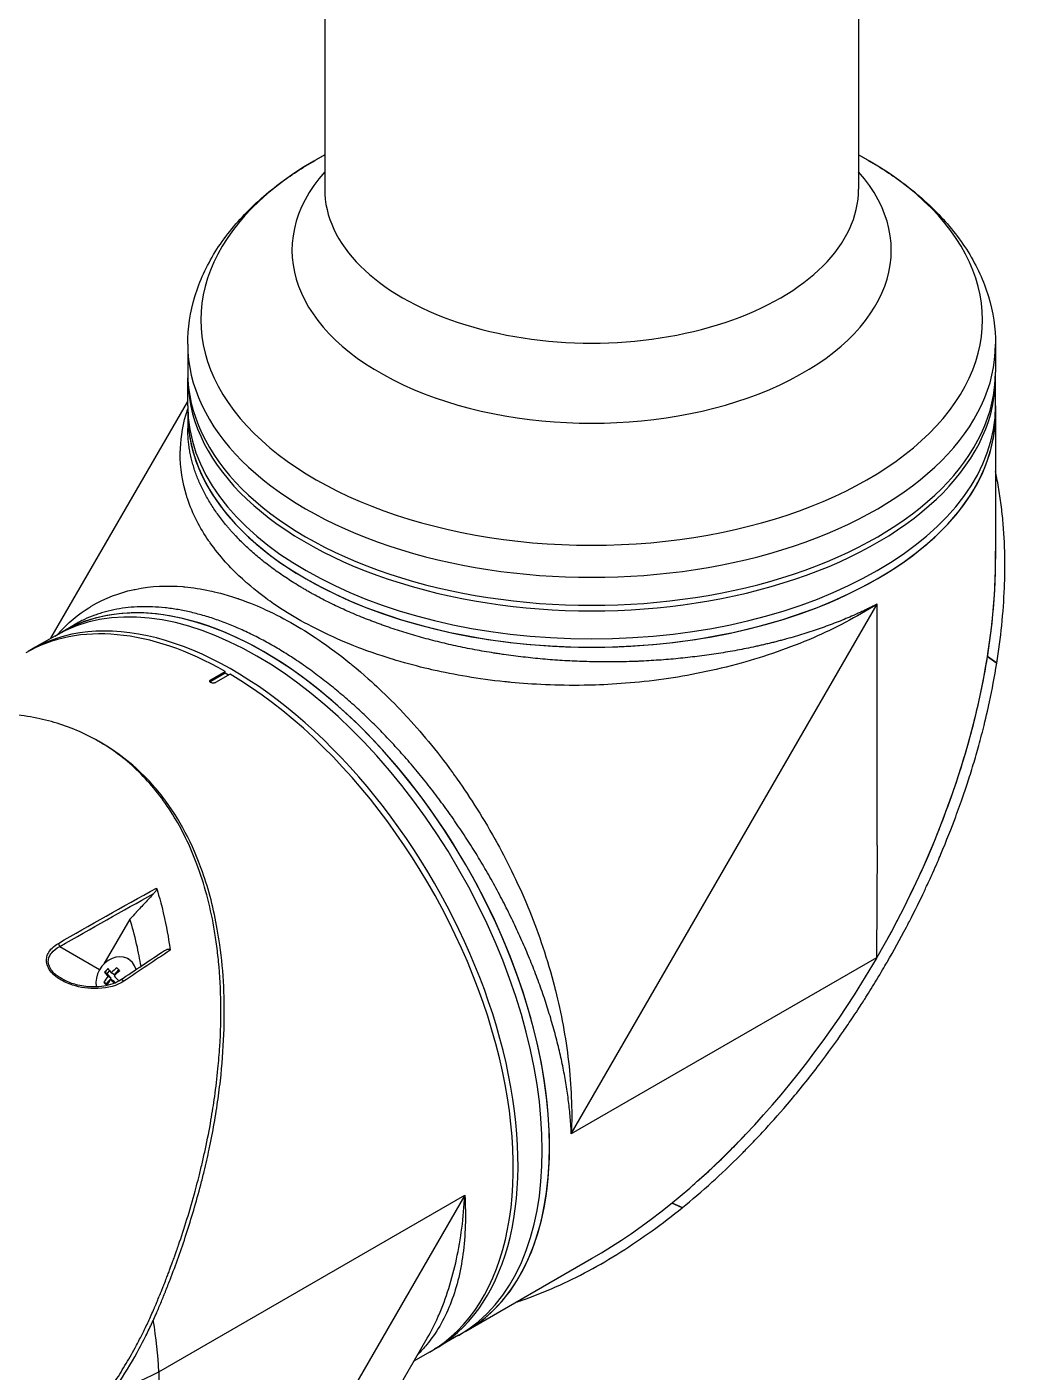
# Model space of a CAD drawing. Header units: millimetres. Extents: x 0 to 4378, y 0 to 2376.
# Drawn here: x 2626.3 to 2770.5, y 1484.4 to 1680.9 of the extents above; entities that cross this region are included whole.
import ezdxf

# ---------------------------------------------------------------- set-up
doc = ezdxf.new("R2010")
doc.units = ezdxf.units.MM
doc.header["$LTSCALE"] = 0.2
doc.layers.add('01_Object Line', color=4, linetype='Continuous')

# ---------------------------------------------------------------- blocks, each defined once
blk = doc.blocks.new('Blk$A32R2-0W24N')
for p, q in [((39, 810.22), (39, 623.23)), ((-39, 783.9), (-39, 623.23)), ((-59, 600.55), (-59, 596.46)), ((59, 600.55), (59, 596.46)), ((-59, 591.56), (-59, 595.65)), ((59, 591.56), (59, 595.65)), ((-78.98, 557.59), (-59, 592.19)), ((-59, 591.56), (-59, 590.34)), ((-59, 590.34), (-59, 588.21)), ((59, 591.56), (59, 590.34)), ((59, 590.34), (59, 569.13)), ((-2.97, 485.17), (41.72, 562.58)), ((41.72, 527.31), (41.72, 562.58)), ((-78.43, 557.91), (-77.37, 558.52)), ((-77.37, 558.52), (-75.53, 559.58)), ((-78.43, 557.91), (-81.97, 555.87)), ((-38.45, 558.08), (-38.45, 558.08)), ((-17.19, 555.93), (-17.19, 555.93)), ((57.83, 554.93), (57.83, 554.92)), ((57.83, 554.93), (59.19, 553.94)), ((59.18, 553.93), (57.83, 554.92)), ((-55.65, 551.51), (-53.53, 552.74)), ((-53.53, 552.49), (-55.65, 551.27)), ((-53.53, 552.49), (-53.53, 552.74)), ((-53.03, 552.21), (-53.53, 552.49)), ((59.18, 553.93), (59.19, 553.94)), ((-55.65, 551.51), (-55.65, 551.27)), ((-52.82, 552.33), (-54.94, 551.11)), ((-17.02, 551.78), (-17.02, 551.78)), ((-71.54, 542.24), (-72.04, 542.52)), ((-22.98, 541.44), (-22.98, 541.44)), ((41.72, 527.31), (41.6, 510.9)), ((-67.45, 516.55), (-71.24, 510)), ((-77.7, 512.53), (-71.87, 509.16)), ((-67.56, 510.65), (-67.7, 510.74)), ((41.6, 510.9), (-2.97, 485.17)), ((-70.9, 507.09), (-71.27, 507.31)), ((-70.78, 508.56), (-71.15, 508.77)), ((-70.9, 507.09), (-70.18, 507.89)), ((-70.78, 508.56), (-70.41, 508.97)), ((-70.18, 507.89), (-70.78, 508.56)), ((-70.18, 507.89), (-70.66, 508.17)), ((-69.77, 507.44), (-70.26, 507.72)), ((-69.69, 508.42), (-70.18, 508.7)), ((-69.6, 507.24), (-69.77, 507.44)), ((-69.69, 508.42), (-69.06, 509.11)), ((-70.8, 506.98), (-70.9, 507.09)), ((-63.22, 450.39), (-18.53, 476.19)), ((-18.53, 476.19), (-63.22, 398.79)), ((13.24, 474.37), (11.7, 475.04)), ((11.72, 475.06), (13.25, 474.38)), ((13.24, 474.37), (13.25, 474.38)), ((-18.37, 456.33), (0, 466.94)), ((-19.43, 455.72), (-18.37, 456.33)), ((-63.69, 455.62), (-63.69, 455.62)), ((-48.15, 413.51), (-24.01, 455.32)), ((-19.43, 455.72), (-22.97, 453.68)), ((-23.67, 453.27), (-25.96, 451.95)), ((-63.22, 450.39), (-63.22, 398.79))]:
    blk.add_line(p, q)
for centre, major_axis, ratio, start_param, end_param in [((0, 604.13), (-57.09, 0), 0.57735, 5.464399, 10.243564), ((0, 614.27), (-43.77, 0), 0.57735, 5.811978, 9.895986), ((0, 623.23), (-39, 0), 0.57735, 0, 3.141593), ((0, 600.55), (-59, 0), 0.57735, 0, 3.141593), ((0, 595.65), (59, 0), 0.57735, 3.129608, 6.29517), ((0, 596.46), (-59, 0), 0.57735, 0, 3.141593), ((0, 591.56), (59, 0), 0.57735, 3.141593, 6.283185), ((0, 591.56), (59, 0), 0.57735, 3.141593, 6.283185), ((0, 590.34), (-59, 0), 0.57735, 0, 3.141593), ((0, 590.34), (59, 0), 0.57735, 3.141593, 6.283185), ((0, 535.06), (-41.72, -72.26), 0.57735, 1.570796, 2.356194), ((-48.93, 506.81), (-29.5, 51.1), 0.57735, 3.141593, 6.283185), ((-48.93, 506.81), (-29.5, 51.1), 0.57735, 3.141593, 6.283185), ((-47.87, 507.42), (29.5, -51.1), 0.57735, 0, 3.141593), ((-47.87, 507.42), (-29.5, 51.1), 0.57735, 3.141593, 6.283185), ((-45.56, 566.52), (2.1, 0), 0.57735, 1.972028, 1.97218), ((-45.56, 566.52), (-2.1, 0), 0.57735, 2.574714, 2.574853), ((0, 583.56), (30.05, 52.05), 0.57735, 2.239653, 2.239654), ((-52.47, 504.77), (-29.5, 51.1), 0.57735, 3.129608, 6.29517), ((39.53, 560.48), (2.1, 0), 0.57735, 1.254797, 1.254954), ((-53.17, 504.36), (-29.5, 51.1), 0.57735, 5.506262, 6.283185), ((39.53, 560.48), (-2.1, 0), 0.57735, 0.29, 0.290926), ((-29.79, 554.86), (2.1, 0), 0.57735, 2.716979, 2.718141), ((-16.72, 556.51), (1.5, 0), 0.57735, 5.151807, 5.151896), ((-29.79, 554.86), (-2.1, 0), 0.57735, 2.561642, 2.561674), ((0, 585.85), (55, 0), 0.57735, 4.753872, 4.753895), ((-55.3, 551.07), (-0.5, 0), 0.57735, 5.497787, 5.84542), ((-53.17, 504.36), (29.5, -51.1), 0.57735, 0, 2.34772), ((0, 535.06), (-30.05, -52.05), 0.57735, 4.751551, 4.751552), ((-23.8, 543.66), (-1.05, 1.82), 0.57735, 0.982352, 0.982903), ((-23.8, 543.66), (-1.05, 1.82), 0.57735, 2.748048, 2.748866), ((-78.05, 512.73), (0.25, -0.433), 0.549074, 0.810262, 1.899061), ((-69.43, 507.75), (1.73, 2.98), 0.816496, 5.602635, 8.626605), ((-68.78, 507.8), (-3.18, -2.86), 0.558249, 4.806069, 4.97564), ((-67.73, 507.17), (-3.33, 3.03), 0.147283, 0.643385, 0.890531), ((-68.18, 507.13), (-3.35, -3.01), 0.558249, 4.563154, 4.810301), ((-67.01, 507.97), (-3.17, 2.88), 0.147283, 0.8863, 1.055871), ((0, 535.06), (41.72, 72.26), 0.57735, 3.926991, 4.709405), ((0, 535.06), (-41.9, -71.34), 0.582263, 1.57216, 1.575143), ((-0.12, 534.99), (29.11, -51.32), 0.582366, 0.786905, 0.789838), ((-0.12, 534.99), (29.11, -51.32), 0.582366, 0.786854, 0.786905), ((-68.18, 507.13), (-3.35, -3.01), 0.558249, 4.971408, 5.218555), ((-68.94, 505.85), (3.17, -2.88), 0.147283, 4.027892, 4.197464), ((-68.22, 506.64), (3.33, -3.03), 0.147283, 3.784977, 4.032124), ((-67.77, 506.68), (3.35, 3.01), 0.558249, 1.829816, 2.076962), ((-68.22, 506.64), (3.33, -3.03), 0.147283, 4.193232, 4.374842), ((-67.77, 506.68), (3.35, 3.01), 0.558249, 1.421561, 1.668708), ((-67.73, 507.17), (-3.33, 3.03), 0.147283, 1.051639, 1.298786), ((-67.17, 506.01), (3.18, 2.86), 0.558249, 1.664476, 1.665901), ((-68.55, 507.24), (-0.28, 0.415), 0.555611, 4.846848, 6.283182), ((-68.55, 507.24), (-0.28, 0.415), 0.555611, 6.283182, 6.283336), ((-69.43, 507.75), (-1.73, -2.98), 0.816496, 5.579462, 5.579477), ((-41.15, 511.3), (21.5, -37.24), 0.57735, 0.049277, 0.049282), ((-41.86, 510.89), (21.5, -37.24), 0.57735, 0.085083, 0.085088), ((-41.86, 510.89), (21.25, -36.81), 0.57735, 0.101591, 0.101592), ((-43.98, 509.67), (22.4, -38.8), 0.57735, 0.134651, 0.134671), ((-43.63, 509.87), (22.15, -38.36), 0.57735, 0.133963, 0.133979), ((-53.53, 504.16), (27.89, -48.31), 0.57735, 0.115156, 0.11516), ((-104.93, 474.48), (31.63, -49.85), 0.54732, 0.762451, 0.917155), ((-53.53, 504.16), (28.34, -49.09), 0.57735, 0.058731, 0.05877), ((-104.93, 474.48), (-58.98, 2.47), 0.54732, 2.227834, 2.379142)]:
    blk.add_ellipse(centre, major_axis=major_axis, ratio=ratio, start_param=start_param, end_param=end_param)
for points, knots in [([(-59, 600.55), (-59, 602.9), (-58.65, 605.25), (-57.28, 609.79), (-56.27, 611.97), (-53.7, 616.1), (-52.15, 618.05), (-48.58, 621.67), (-46.57, 623.36), (-42.69, 626.08), (-40.89, 627.18), (-39, 628.2)], [2.3561945, 2.3561945, 2.3561945, 2.3561945, 2.5283284, 2.5283284, 2.7004623, 2.7004623, 2.8725962, 2.8725962, 3.0447301, 3.0447301, 3.1762725, 3.1762725, 3.1762725, 3.1762725]), ([(39, 628.2), (40.89, 627.18), (42.69, 626.08), (46.57, 623.36), (48.58, 621.67), (52.15, 618.05), (53.7, 616.1), (56.27, 611.97), (57.28, 609.79), (58.65, 605.25), (59, 602.9), (59, 600.55)], [4.6777091, 4.6777091, 4.6777091, 4.6777091, 4.8092516, 4.8092516, 4.9813855, 4.9813855, 5.1535194, 5.1535194, 5.3256532, 5.3256532, 5.4977871, 5.4977871, 5.4977871, 5.4977871]), ([(41.72, 562.58), (38.7, 560.67), (35.55, 559.03), (32.39, 557.66), (28.84, 556.12), (25.29, 554.9), (21.86, 553.95), (17.89, 552.85), (14.08, 552.11), (10.56, 551.61), (6.65, 551.06), (3.09, 550.82), (-0.05, 550.73), (-0.4, 550.72), (-0.75, 550.72), (-1.09, 550.71), (-5.08, 550.65), (-8.65, 550.83), (-11.77, 551.13), (-12.08, 551.16), (-12.38, 551.19), (-12.68, 551.22), (-16.57, 551.63), (-20.07, 552.24), (-23.17, 552.94), (-23.38, 552.99), (-23.59, 553.04), (-23.79, 553.09), (-25.38, 553.46), (-26.96, 553.88), (-28.55, 554.35), (-29.57, 554.65), (-31.33, 555.19), (-33.7, 556.08), (-33.81, 556.12), (-33.91, 556.16), (-34.02, 556.2), (-36.01, 556.97), (-37.49, 557.63), (-38.52, 558.11), (-40.18, 558.89), (-41.65, 559.67), (-42.96, 560.43), (-44.27, 561.18), (-45.61, 562.03), (-46.96, 562.98), (-47.81, 563.59), (-48.96, 564.44), (-50.29, 565.6), (-50.35, 565.65), (-50.4, 565.7), (-50.46, 565.74), (-52.03, 567.13), (-52.96, 568.14), (-53.47, 568.71), (-54.31, 569.65), (-55.06, 570.59), (-55.73, 571.52), (-55.8, 571.63), (-55.88, 571.74), (-55.96, 571.86), (-57.2, 573.66), (-58.29, 575.71), (-59.04, 577.99), (-59.09, 578.14), (-59.14, 578.3), (-59.19, 578.46), (-59.75, 580.3), (-60.13, 582.4), (-60.09, 584.77), (-60.09, 584.97), (-60.08, 585.16), (-60.07, 585.36), (-60, 587.07), (-59.7, 589), (-59, 591.13)], [0, 0, 0, 0, 0.0513847, 0.0513847, 0.0513847, 0.1089687, 0.1089687, 0.1089687, 0.1757473, 0.1757473, 0.1757473, 0.25, 0.25, 0.25, 0.2549863, 0.2549863, 0.2549863, 0.3125, 0.3125, 0.3125, 0.3170092, 0.3170092, 0.3170092, 0.375, 0.375, 0.375, 0.3786541, 0.3786541, 0.3786541, 0.40625, 0.40625, 0.40625, 0.4375, 0.4375, 0.4375, 0.4390424, 0.4390424, 0.4390424, 0.46875, 0.46875, 0.46875, 0.5, 0.5, 0.5, 0.53125, 0.53125, 0.53125, 0.5612496, 0.5612496, 0.5612496, 0.5625, 0.5625, 0.5625, 0.59375, 0.59375, 0.59375, 0.621688, 0.621688, 0.621688, 0.625, 0.625, 0.625, 0.6835073, 0.6835073, 0.6835073, 0.6875, 0.6875, 0.6875, 0.7452724, 0.7452724, 0.7452724, 0.75, 0.75, 0.75, 0.8187282, 0.8187282, 0.8187282, 0.8187282]), ([(41.72, 562.58), (41.71, 562.57), (41.69, 562.56), (41.64, 562.54), (41.57, 562.5), (41.46, 562.44), (41.33, 562.38), (41.16, 562.29), (40.94, 562.18), (40.59, 562.01), (40.15, 561.79), (39.61, 561.54), (39.07, 561.29), (38.35, 560.96), (37.43, 560.56), (36.3, 560.1), (35.15, 559.65), (33.99, 559.22), (32.41, 558.67), (30.78, 558.15), (29.12, 557.66), (28.06, 557.37), (27.21, 557.15), (26.56, 556.98), (25.91, 556.82), (25.25, 556.67), (24.59, 556.51), (23.7, 556.32), (22.59, 556.08), (21.25, 555.82), (19.44, 555.5), (17.16, 555.14), (14.85, 554.85), (12.98, 554.65), (11.57, 554.51), (10.15, 554.4), (8.72, 554.31), (7.52, 554.24), (6.55, 554.2), (5.58, 554.17), (4.37, 554.14), (2.93, 554.12), (1.48, 554.12), (-0.44, 554.15), (-2.85, 554.23), (-5.24, 554.38), (-7.15, 554.54), (-8.58, 554.68), (-10.01, 554.83), (-11.44, 555.01), (-12.63, 555.17), (-13.58, 555.31), (-14.52, 555.46), (-15.69, 555.65), (-17.55, 555.99), (-19.84, 556.45), (-22.53, 557.08), (-25.17, 557.78), (-27.32, 558.42), (-29.01, 558.97), (-30.06, 559.33), (-30.89, 559.63), (-31.51, 559.86), (-32.12, 560.09), (-32.93, 560.4), (-33.94, 560.8), (-35.51, 561.47), (-37.04, 562.16), (-38.52, 562.88), (-39.61, 563.44), (-40.5, 563.92), (-41.2, 564.31), (-41.72, 564.61), (-42.23, 564.91), (-42.91, 565.31), (-43.73, 565.82), (-44.69, 566.45), (-45.93, 567.29), (-47.41, 568.38), (-48.79, 569.5), (-49.84, 570.42), (-50.6, 571.12), (-51.33, 571.84), (-51.91, 572.44), (-52.36, 572.92), (-52.69, 573.29), (-53.02, 573.66), (-53.44, 574.16), (-53.94, 574.79), (-54.52, 575.55), (-55.05, 576.31), (-55.73, 577.33), (-56.48, 578.62), (-57.12, 579.92), (-57.57, 580.97), (-57.87, 581.76), (-58.13, 582.56), (-58.36, 583.36), (-58.56, 584.17), (-58.72, 584.98), (-58.85, 585.79), (-58.96, 586.87), (-59, 587.67), (-59, 588.21), (-59, 588.21)], [-0.0000644, -0.0000644, -0.0000644, -0.0000644, -0.0000148, 0.0000348, 0.000134, 0.0003324, 0.0005308, 0.0007292, 0.001126, 0.0015228, 0.0023163, 0.0031099, 0.0039035, 0.0046971, 0.0062842, 0.0078714, 0.0094585, 0.0110457, 0.0126328, 0.0158071, 0.0173942, 0.0189814, 0.019775, 0.0205685, 0.0213621, 0.0221557, 0.0229493, 0.0237428, 0.02533, 0.0269171, 0.0285043, 0.0316786, 0.0348529, 0.03644, 0.0380272, 0.0396143, 0.0412015, 0.0427886, 0.0435822, 0.0443758, 0.0459629, 0.04755, 0.0491372, 0.0507243, 0.0538986, 0.0570729, 0.0586601, 0.0602472, 0.0618344, 0.0634215, 0.0650087, 0.0658022, 0.0665958, 0.068183, 0.0697701, 0.0729444, 0.0761187, 0.079293, 0.0824673, 0.0840544, 0.0856416, 0.0864352, 0.0872287, 0.0880223, 0.0888159, 0.090403, 0.0919902, 0.0951645, 0.0967516, 0.0983388, 0.0999259, 0.1007195, 0.1015131, 0.1023066, 0.1031002, 0.1046874, 0.1062745, 0.1078617, 0.111036, 0.1142102, 0.1157974, 0.1173845, 0.1189717, 0.1205588, 0.1213524, 0.122146, 0.1229396, 0.1237331, 0.1253203, 0.1269074, 0.1284946, 0.1300817, 0.133256, 0.1364303, 0.1380175, 0.1396046, 0.1411918, 0.1427789, 0.144366, 0.1459532, 0.1475403, 0.1491275, 0.1523018, 0.1523127, 0.1523127, 0.1523127, 0.1523127]), ([(59.19, 553.94), (59.77, 557.62), (60.16, 561.31), (60.3, 564.96), (60.34, 565.87), (60.36, 566.78), (60.37, 567.69), (60.37, 568.6), (60.36, 569.5), (60.34, 570.4), (60.32, 570.85), (60.31, 571.3), (60.29, 571.75), (60.26, 572.2), (60.24, 572.64), (60.21, 573.09), (60.18, 573.54), (60.15, 573.98), (60.11, 574.43), (60.07, 574.87), (60.02, 575.31), (59.98, 575.76), (59.88, 576.64), (59.77, 577.51), (59.64, 578.38), (59.52, 579.25), (59.37, 580.12), (59.2, 580.97), (59.14, 581.3), (59.07, 581.63), (59, 581.96)], [0, 0, 0, 0, 0.25, 0.25, 0.25, 0.3125, 0.3125, 0.3125, 0.375, 0.375, 0.375, 0.40625, 0.40625, 0.40625, 0.4375, 0.4375, 0.4375, 0.46875, 0.46875, 0.46875, 0.5, 0.5, 0.5, 0.5625, 0.5625, 0.5625, 0.625, 0.625, 0.625, 0.6490654, 0.6490654, 0.6490654, 0.6490654]), ([(57.83, 554.93), (58.42, 558.63), (58.81, 562.33), (58.95, 566), (58.98, 566.92), (59, 567.83), (59.01, 568.74), (59.01, 569.26), (59.01, 569.78), (59, 570.3)], [-1, -1, -1, -1, -0.75, -0.75, -0.75, -0.6875, -0.6875, -0.6875, -0.6518581, -0.6518581, -0.6518581, -0.6518581]), ([(-78.05, 558.13), (-76.5, 559.87), (-74.92, 561.11), (-73.44, 562.04), (-73.32, 562.11), (-73.21, 562.18), (-73.1, 562.25), (-71, 563.5), (-68.93, 564.24), (-67, 564.66), (-66.9, 564.69), (-66.8, 564.71), (-66.69, 564.73), (-64.3, 565.23), (-61.93, 565.3), (-59.7, 565.12), (-59.61, 565.11), (-59.53, 565.1), (-59.44, 565.09), (-58.26, 564.98), (-57.04, 564.8), (-55.76, 564.52), (-55.07, 564.37), (-53.74, 564.08), (-51.73, 563.4), (-51.68, 563.38), (-51.64, 563.37), (-51.59, 563.35), (-49.92, 562.77), (-48.59, 562.2), (-47.62, 561.75), (-46.14, 561.07), (-44.75, 560.34), (-43.45, 559.59), (-42.15, 558.84), (-40.76, 557.96), (-39.27, 556.93), (-38.31, 556.27), (-36.99, 555.31), (-35.31, 553.95), (-35.26, 553.91), (-35.2, 553.86), (-35.14, 553.81), (-33.14, 552.18), (-31.81, 550.93), (-31.1, 550.26), (-29.85, 549.08), (-28.65, 547.88), (-27.51, 546.66), (-27.41, 546.55), (-27.31, 546.45), (-27.22, 546.35), (-25.01, 543.97), (-22.68, 541.2), (-20.34, 537.97), (-20.22, 537.8), (-20.1, 537.64), (-19.98, 537.47), (-18.11, 534.86), (-16.1, 531.78), (-14.1, 528.18), (-13.98, 527.98), (-13.87, 527.77), (-13.76, 527.56), (-12.22, 524.76), (-10.59, 521.46), (-9.05, 517.64), (-7.72, 514.36), (-6.46, 510.69), (-5.43, 506.69), (-5.38, 506.5), (-5.33, 506.31), (-5.28, 506.11), (-4.45, 502.81), (-3.79, 499.32), (-3.38, 495.72), (-2.98, 492.27), (-2.82, 488.72), (-2.97, 485.17)], [0.1889078, 0.1889078, 0.1889078, 0.1889078, 0.25, 0.25, 0.25, 0.2532003, 0.2532003, 0.2532003, 0.3125, 0.3125, 0.3125, 0.315088, 0.315088, 0.315088, 0.375, 0.375, 0.375, 0.3771886, 0.3771886, 0.3771886, 0.40625, 0.40625, 0.40625, 0.4375, 0.4375, 0.4375, 0.4383069, 0.4383069, 0.4383069, 0.46875, 0.46875, 0.46875, 0.5, 0.5, 0.5, 0.53125, 0.53125, 0.53125, 0.5614637, 0.5614637, 0.5614637, 0.5625, 0.5625, 0.5625, 0.59375, 0.59375, 0.59375, 0.6225557, 0.6225557, 0.6225557, 0.625, 0.625, 0.625, 0.6844623, 0.6844623, 0.6844623, 0.6875, 0.6875, 0.6875, 0.7466289, 0.7466289, 0.7466289, 0.75, 0.75, 0.75, 0.8157706, 0.8157706, 0.8157706, 0.8722986, 0.8722986, 0.8722986, 0.875, 0.875, 0.875, 0.9388377, 0.9388377, 0.9388377, 1, 1, 1, 1]), ([(-2.97, 485.17), (-2.97, 485.27), (-2.98, 485.37), (-2.98, 485.47), (-2.99, 485.56), (-2.99, 485.66), (-3, 485.76), (-3.01, 485.95), (-3.02, 486.15), (-3.03, 486.34), (-3.06, 486.73), (-3.09, 487.13), (-3.12, 487.52), (-3.15, 487.91), (-3.19, 488.31), (-3.23, 488.71), (-3.28, 489.1), (-3.32, 489.5), (-3.37, 489.9), (-3.47, 490.7), (-3.59, 491.51), (-3.72, 492.32), (-3.86, 493.14), (-4, 493.96), (-4.17, 494.78), (-4.33, 495.61), (-4.51, 496.44), (-4.71, 497.28), (-4.91, 498.12), (-5.12, 498.97), (-5.35, 499.82), (-5.46, 500.24), (-5.58, 500.67), (-5.7, 501.1), (-5.83, 501.53), (-5.95, 501.96), (-6.08, 502.39), (-6.35, 503.26), (-6.62, 504.12), (-6.91, 504.98), (-7.2, 505.85), (-7.51, 506.71), (-7.82, 507.57), (-8.14, 508.43), (-8.47, 509.3), (-8.82, 510.16), (-9.17, 511.02), (-9.53, 511.88), (-9.9, 512.74), (-10.27, 513.6), (-10.66, 514.46), (-11.06, 515.31), (-11.46, 516.17), (-11.88, 517.03), (-12.31, 517.89), (-12.52, 518.32), (-12.74, 518.75), (-12.96, 519.17), (-13.19, 519.6), (-13.41, 520.03), (-13.64, 520.46), (-14.1, 521.31), (-14.56, 522.16), (-15.04, 523), (-15.52, 523.83), (-16.01, 524.66), (-16.51, 525.49), (-17.01, 526.31), (-17.52, 527.13), (-18.04, 527.93), (-18.56, 528.74), (-19.09, 529.54), (-19.63, 530.33), (-20.17, 531.12), (-20.72, 531.91), (-21.28, 532.69), (-21.84, 533.46), (-22.41, 534.23), (-22.99, 534.99), (-23.29, 535.37), (-23.58, 535.75), (-23.88, 536.13), (-24.17, 536.51), (-24.47, 536.88), (-24.77, 537.25), (-25.37, 538), (-25.98, 538.72), (-26.59, 539.44), (-27.21, 540.15), (-27.83, 540.85), (-28.45, 541.53), (-29.07, 542.22), (-29.7, 542.89), (-30.34, 543.55), (-30.97, 544.21), (-31.62, 544.85), (-32.26, 545.48), (-32.91, 546.11), (-33.56, 546.73), (-34.22, 547.33), (-34.88, 547.94), (-35.54, 548.52), (-36.22, 549.1), (-36.89, 549.67), (-37.56, 550.23), (-38.24, 550.78), (-38.92, 551.32), (-39.6, 551.84), (-40.28, 552.35), (-40.96, 552.86), (-41.64, 553.34), (-42.33, 553.82), (-43.01, 554.29), (-43.7, 554.74), (-44.38, 555.17), (-44.73, 555.39), (-45.07, 555.6), (-45.41, 555.81), (-45.76, 556.02), (-46.1, 556.22), (-46.45, 556.42), (-46.79, 556.62), (-47.13, 556.81), (-47.48, 557), (-47.82, 557.19), (-48.16, 557.37), (-48.5, 557.55), (-49.19, 557.91), (-49.86, 558.24), (-50.54, 558.56), (-51.21, 558.87), (-51.89, 559.17), (-52.56, 559.44), (-53.23, 559.72), (-53.89, 559.97), (-54.55, 560.21), (-55.22, 560.44), (-55.87, 560.65), (-56.53, 560.85), (-57.19, 561.04), (-57.84, 561.21), (-58.49, 561.37), (-58.81, 561.44), (-59.13, 561.51), (-59.46, 561.58), (-59.78, 561.65), (-60.1, 561.71), (-60.42, 561.76), (-61.06, 561.87), (-61.7, 561.96), (-62.32, 562.03), (-62.94, 562.1), (-63.56, 562.14), (-64.16, 562.17), (-64.77, 562.19), (-65.36, 562.2), (-65.95, 562.18), (-66.54, 562.16), (-67.12, 562.12), (-67.69, 562.06), (-68.26, 562), (-68.82, 561.92), (-69.38, 561.82), (-69.93, 561.72), (-70.48, 561.59), (-71.01, 561.45), (-71.28, 561.38), (-71.55, 561.3), (-71.81, 561.22), (-72.07, 561.13), (-72.33, 561.04), (-72.59, 560.95), (-73.11, 560.76), (-73.61, 560.55), (-74.1, 560.33), (-74.59, 560.1), (-75.06, 559.85), (-75.53, 559.58), (-75.53, 559.58), (-75.53, 559.58), (-75.53, 559.58)], [-0.0000637, -0.0000637, -0.0000637, -0.0000637, 0.0002965, 0.0002965, 0.0002965, 0.0006567, 0.0006567, 0.0006567, 0.0013771, 0.0013771, 0.0013771, 0.0028179, 0.0028179, 0.0028179, 0.0042587, 0.0042587, 0.0042587, 0.0056995, 0.0056995, 0.0056995, 0.0085812, 0.0085812, 0.0085812, 0.0114628, 0.0114628, 0.0114628, 0.0143444, 0.0143444, 0.0143444, 0.017226, 0.017226, 0.017226, 0.0186668, 0.0186668, 0.0186668, 0.0201076, 0.0201076, 0.0201076, 0.0229892, 0.0229892, 0.0229892, 0.0258708, 0.0258708, 0.0258708, 0.0287525, 0.0287525, 0.0287525, 0.0316341, 0.0316341, 0.0316341, 0.0345157, 0.0345157, 0.0345157, 0.0373973, 0.0373973, 0.0373973, 0.0388381, 0.0388381, 0.0388381, 0.0402789, 0.0402789, 0.0402789, 0.0431605, 0.0431605, 0.0431605, 0.0460421, 0.0460421, 0.0460421, 0.0489257, 0.0489257, 0.0489257, 0.0518054, 0.0518054, 0.0518054, 0.054687, 0.054687, 0.054687, 0.0575686, 0.0575686, 0.0575686, 0.0590094, 0.0590094, 0.0590094, 0.0604502, 0.0604502, 0.0604502, 0.0633318, 0.0633318, 0.0633318, 0.0662134, 0.0662134, 0.0662134, 0.0690951, 0.0690951, 0.0690951, 0.0719767, 0.0719767, 0.0719767, 0.0748582, 0.0748582, 0.0748582, 0.0777399, 0.0777399, 0.0777399, 0.0806215, 0.0806215, 0.0806215, 0.0835031, 0.0835031, 0.0835031, 0.0863847, 0.0863847, 0.0863847, 0.0892664, 0.0892664, 0.0892664, 0.0907048, 0.0907048, 0.0907048, 0.092148, 0.092148, 0.092148, 0.0935873, 0.0935873, 0.0935873, 0.0950296, 0.0950296, 0.0950296, 0.0979112, 0.0979112, 0.0979112, 0.1007928, 0.1007928, 0.1007928, 0.1036744, 0.1036744, 0.1036744, 0.106556, 0.106556, 0.106556, 0.1094377, 0.1094377, 0.1094377, 0.1108785, 0.1108785, 0.1108785, 0.1123193, 0.1123193, 0.1123193, 0.1152009, 0.1152009, 0.1152009, 0.1180825, 0.1180825, 0.1180825, 0.1209641, 0.1209641, 0.1209641, 0.1238457, 0.1238457, 0.1238457, 0.1267273, 0.1267273, 0.1267273, 0.129609, 0.129609, 0.129609, 0.1310498, 0.1310498, 0.1310498, 0.1324906, 0.1324906, 0.1324906, 0.1353722, 0.1353722, 0.1353722, 0.1382538, 0.1382538, 0.1382538, 0.1382579, 0.1382579, 0.1382579, 0.1382579]), ([(43.08, 513.39), (43.59, 514.31), (44.09, 515.24), (44.58, 516.18), (45.5, 517.93), (46.38, 519.7), (47.23, 521.49), (48.91, 525.06), (50.45, 528.7), (51.81, 532.39), (53.18, 536.08), (54.38, 539.81), (55.4, 543.57), (55.9, 545.45), (56.36, 547.34), (56.77, 549.23), (57.17, 551.12), (57.53, 553.02), (57.83, 554.92)], [-0.4708044, -0.4708044, -0.4708044, -0.4708044, -0.4375, -0.4375, -0.4375, -0.375, -0.375, -0.375, -0.25, -0.25, -0.25, -0.125, -0.125, -0.125, -0.0625, -0.0625, -0.0625, 0, 0, 0, 0]), ([(13.25, 474.38), (14.62, 475.5), (16.09, 476.75), (17.62, 478.13), (18.86, 479.25), (20.26, 480.58), (21.82, 482.13), (22, 482.32), (22.4, 482.72), (23, 483.34), (23.25, 483.59), (23.54, 483.89), (23.85, 484.22), (24.68, 485.09), (25.34, 485.81), (25.84, 486.36), (26.87, 487.5), (28.17, 488.96), (29.68, 490.79), (30.41, 491.67), (31.13, 492.56), (31.82, 493.45), (32.34, 494.1), (32.84, 494.75), (33.33, 495.4), (34.52, 496.97), (35.67, 498.56), (36.79, 500.18), (37.2, 500.77), (37.67, 501.46), (38.22, 502.28), (38.86, 503.24), (39.33, 503.97), (39.65, 504.46), (39.84, 504.77), (39.98, 504.99), (40.06, 505.11), (40.58, 505.94), (41.1, 506.78), (41.61, 507.62), (42.3, 508.76), (42.79, 509.61), (43.12, 510.17), (43.13, 510.2), (43.15, 510.22), (43.16, 510.25), (44.13, 511.93), (45.06, 513.62), (45.97, 515.35), (46.12, 515.63), (46.27, 515.92), (46.41, 516.19), (47.25, 517.82), (47.98, 519.31), (48.61, 520.64), (48.77, 520.99), (49.05, 521.59), (49.44, 522.44), (49.56, 522.71), (49.7, 523), (49.84, 523.32), (50.34, 524.44), (50.73, 525.35), (51.01, 526.02), (51.86, 528.03), (52.57, 529.85), (53.18, 531.49), (53.55, 532.48), (53.93, 533.55), (54.33, 534.69), (54.58, 535.44), (54.84, 536.22), (55.1, 537.03), (55.4, 537.96), (55.69, 538.89), (55.96, 539.82), (56.24, 540.76), (56.5, 541.69), (56.75, 542.63), (56.9, 543.2), (57.05, 543.74), (57.18, 544.26), (57.57, 545.79), (57.87, 547.13), (58.12, 548.27), (58.5, 550.07), (58.86, 551.95), (59.18, 553.93)], [-1, -1, -1, -1, -0.9375, -0.9375, -0.9375, -0.875, -0.875, -0.875, -0.8528979, -0.8528979, -0.8528979, -0.84375, -0.84375, -0.84375, -0.8125, -0.8125, -0.8125, -0.75, -0.75, -0.75, -0.7138981, -0.7138981, -0.7138981, -0.6875, -0.6875, -0.6875, -0.625, -0.625, -0.625, -0.5982143, -0.5982143, -0.5982143, -0.5763525, -0.5763525, -0.5763525, -0.5625, -0.5625, -0.5625, -0.53125, -0.53125, -0.53125, -0.5, -0.5, -0.5, -0.4990096, -0.4990096, -0.4990096, -0.4375, -0.4375, -0.4375, -0.4283694, -0.4283694, -0.4283694, -0.375, -0.375, -0.375, -0.3512462, -0.3512462, -0.3512462, -0.34375, -0.34375, -0.34375, -0.3125, -0.3125, -0.3125, -0.25, -0.25, -0.25, -0.2121786, -0.2121786, -0.2121786, -0.1875, -0.1875, -0.1875, -0.15625, -0.15625, -0.15625, -0.125, -0.125, -0.125, -0.1091039, -0.1091039, -0.1091039, -0.0625, -0.0625, -0.0625, 0, 0, 0, 0]), ([(-54.94, 551.11), (-54.98, 551.08), (-55.03, 551.06), (-55.08, 551.05), (-55.13, 551.04), (-55.18, 551.03), (-55.24, 551.02), (-55.3, 551.02), (-55.35, 551.02), (-55.41, 551.03), (-55.46, 551.04), (-55.52, 551.05), (-55.56, 551.07), (-55.59, 551.08), (-55.62, 551.09), (-55.65, 551.11), (-55.69, 551.13), (-55.72, 551.16), (-55.75, 551.19), (-55.77, 551.21), (-55.79, 551.25), (-55.79, 551.28), (-55.8, 551.31), (-55.8, 551.34), (-55.78, 551.37), (-55.77, 551.41), (-55.75, 551.44), (-55.72, 551.46), (-55.7, 551.48), (-55.68, 551.5), (-55.65, 551.51)], [0, 0, 0, 0, 0.107468, 0.107468, 0.107468, 0.214935, 0.214935, 0.214935, 0.322405, 0.322405, 0.322405, 0.429877, 0.429877, 0.429877, 0.5, 0.5, 0.5, 0.607468, 0.607468, 0.607468, 0.714935, 0.714935, 0.714935, 0.822405, 0.822405, 0.822405, 0.929877, 0.929877, 0.929877, 1, 1, 1, 1]), ([(-101.43, 417.44), (-101.41, 417.46), (-101.21, 417.58), (-101.11, 417.65), (-101.03, 417.7), (-100.79, 417.85), (-100.63, 417.96), (-100.16, 418.27), (-99.84, 418.48), (-98.89, 419.12), (-98.27, 419.55), (-96.4, 420.88), (-95.17, 421.8), (-93.67, 422.98), (-93.37, 423.21), (-92.69, 423.75), (-92.31, 424.07), (-91.24, 424.95), (-90.54, 425.54), (-89.71, 426.27), (-89.57, 426.39), (-89.31, 426.62), (-89.19, 426.72), (-87.76, 427.99), (-86.48, 429.19), (-84.51, 431.12), (-83.8, 431.83), (-82.29, 433.37), (-81.5, 434.21), (-78.63, 437.32), (-76.62, 439.67), (-74.04, 442.89), (-73.41, 443.7), (-72.7, 444.64), (-72.6, 444.76), (-72.44, 444.97), (-72.37, 445.07), (-72.22, 445.26), (-72.15, 445.36), (-71.98, 445.6), (-71.88, 445.72), (-71.71, 445.95), (-71.64, 446.05), (-71.47, 446.29), (-71.37, 446.43), (-71.18, 446.69), (-71.1, 446.81), (-70.58, 447.54), (-70.15, 448.17), (-69.2, 449.62), (-68.68, 450.45), (-67.67, 452.14), (-67.17, 453), (-66.4, 454.43), (-66.1, 455), (-65.75, 455.69), (-65.68, 455.82), (-65.5, 456.19), (-65.38, 456.43), (-64.98, 457.24), (-64.71, 457.83), (-64.3, 458.74), (-64.16, 459.06), (-63.97, 459.49), (-63.92, 459.6), (-63.85, 459.77), (-63.82, 459.83), (-63.74, 460.02), (-63.69, 460.15), (-63.55, 460.48), (-63.46, 460.68), (-63.28, 461.14), (-63.18, 461.38), (-62.98, 461.86), (-62.88, 462.1), (-62.75, 462.42), (-62.72, 462.49), (-62.61, 462.77), (-62.53, 462.98), (-62.33, 463.49), (-62.21, 463.79), (-62.01, 464.3), (-61.93, 464.52), (-61.76, 464.96), (-61.68, 465.18), (-61.47, 465.75), (-61.34, 466.1), (-61.12, 466.7), (-61.03, 466.95), (-60.87, 467.4), (-60.8, 467.59), (-60.7, 467.87), (-60.67, 467.97), (-60.54, 468.35), (-60.44, 468.62), (-59.92, 470.15), (-59.51, 471.41), (-58.7, 474.03), (-58.3, 475.4), (-57.78, 477.31), (-57.64, 477.85), (-57.43, 478.65), (-57.37, 478.91), (-57.15, 479.79), (-57, 480.41), (-56.71, 481.67), (-56.56, 482.31), (-56.12, 484.35), (-55.85, 485.76), (-55.41, 488.31), (-55.23, 489.47), (-54.88, 491.97), (-54.72, 493.32), (-54.48, 495.76), (-54.39, 496.85), (-54.06, 502.12), (-54.1, 506.27), (-54.58, 511.17), (-54.68, 512.04), (-54.91, 513.73), (-55.04, 514.56), (-55.75, 518.57), (-56.57, 521.66), (-58.16, 525.9), (-58.7, 527.17), (-59.89, 529.6), (-60.53, 530.75), (-62.56, 534.01), (-64.09, 535.97), (-66.68, 538.58), (-67.57, 539.38), (-70.33, 541.57), (-72.31, 542.79), (-76.54, 544.73), (-78.75, 545.44), (-81.66, 546.03), (-82.27, 546.14), (-83.51, 546.32), (-84.14, 546.39), (-85.42, 546.5), (-86.07, 546.54), (-88.07, 546.61), (-89.43, 546.58), (-91.95, 546.39), (-93.11, 546.26), (-95.28, 545.92), (-96.3, 545.73), (-99.09, 545.1), (-100.87, 544.6), (-103.95, 543.56), (-105.26, 543.07), (-107.55, 542.12), (-108.52, 541.69), (-110.22, 540.89), (-110.94, 540.53), (-111.93, 540.02), (-112.2, 539.88), (-112.7, 539.61), (-112.94, 539.49), (-113.58, 539.14), (-113.99, 538.91), (-115.01, 538.33), (-115.62, 537.98), (-116.52, 537.43), (-116.83, 537.25), (-117.28, 536.97), (-117.43, 536.87), (-117.62, 536.75), (-117.7, 536.7), (-117.78, 536.65)], [-6.229962, -6.229962, -6.229962, -6.229962, -6.227864, -6.227864, -6.219552, -6.219552, -6.202929, -6.202929, -6.16968, -6.16968, -6.103208, -6.103208, -5.970065, -5.970065, -5.937453, -5.937453, -5.895346, -5.895346, -5.816119, -5.816119, -5.800362, -5.800362, -5.786281, -5.786281, -5.635887, -5.635887, -5.550128, -5.550128, -5.451964, -5.451964, -5.19041, -5.19041, -5.103809, -5.103809, -5.091041, -5.091041, -5.081268, -5.081268, -5.070806, -5.070806, -5.057101, -5.057101, -5.047416, -5.047416, -5.032993, -5.032993, -5.021064, -5.021064, -4.959513, -4.959513, -4.879662, -4.879662, -4.798866, -4.798866, -4.746913, -4.746913, -4.735039, -4.735039, -4.713278, -4.713278, -4.660559, -4.660559, -4.631405, -4.631405, -4.620962, -4.620962, -4.61581, -4.61581, -4.603824, -4.603824, -4.585775, -4.585775, -4.565126, -4.565126, -4.545061, -4.545061, -4.538129, -4.538129, -4.518662, -4.518662, -4.489931, -4.489931, -4.468034, -4.468034, -4.446173, -4.446173, -4.412022, -4.412022, -4.38742, -4.38742, -4.368644, -4.368644, -4.359076, -4.359076, -4.331844, -4.331844, -4.208918, -4.208918, -4.076245, -4.076245, -4.023995, -4.023995, -3.998904, -3.998904, -3.939656, -3.939656, -3.878964, -3.878964, -3.746371, -3.746371, -3.637173, -3.637173, -3.509455, -3.509455, -3.406658, -3.406658, -3.009825, -3.009825, -2.924337, -2.924337, -2.84138, -2.84138, -2.519502, -2.519502, -2.374871, -2.374871, -2.235834, -2.235834, -1.965462, -1.965462, -1.83333, -1.83333, -1.574796, -1.574796, -1.31765, -1.31765, -1.250405, -1.250405, -1.181884, -1.181884, -1.111813, -1.111813, -0.967968, -0.967968, -0.846322, -0.846322, -0.739809, -0.739809, -0.553416, -0.553416, -0.413606, -0.413606, -0.308754, -0.308754, -0.230175, -0.230175, -0.200698, -0.200698, -0.174921, -0.174921, -0.129811, -0.129811, -0.061984, -0.061984, -0.028133, -0.028133, -0.011208, -0.011208, -0.006486, -0.006486, -0.006486, -0.006486]), ([(-100.93, 417.16), (-100.88, 417.19), (-100.48, 417.44), (-99.59, 418.02), (-99.26, 418.25), (-98.26, 418.92), (-97.6, 419.38), (-95.63, 420.78), (-94.33, 421.76), (-92.7, 423.05), (-92.35, 423.34), (-91.57, 423.97), (-91.16, 424.31), (-89.66, 425.57), (-88.59, 426.51), (-86.94, 428.02), (-86.34, 428.58), (-84.17, 430.64), (-82.62, 432.2), (-78.17, 436.93), (-72.88, 442.99), (-68.27, 449.97), (-67.31, 451.57), (-65.96, 454.01), (-65.54, 454.83), (-64.96, 455.98), (-64.8, 456.3), (-64.33, 457.28), (-64.03, 457.92), (-63.65, 458.78), (-63.56, 458.98), (-63.41, 459.33), (-63.35, 459.47), (-63.23, 459.75), (-63.18, 459.89), (-63.06, 460.16), (-63, 460.3), (-62.72, 460.99), (-62.49, 461.53), (-62.04, 462.67), (-61.81, 463.26), (-61.15, 464.95), (-60.75, 466.05), (-59.96, 468.26), (-59.58, 469.37), (-58.84, 471.65), (-58.48, 472.82), (-57.77, 475.23), (-57.43, 476.46), (-56.93, 478.36), (-56.77, 479.01), (-56.34, 480.76), (-56.1, 481.85), (-55.6, 484.18), (-55.36, 485.42), (-54.93, 487.87), (-54.74, 489.08), (-54.41, 491.46), (-54.26, 492.63), (-53.91, 496.04), (-53.76, 498.29), (-53.57, 504.67), (-53.76, 508.79), (-54.42, 513.54), (-54.55, 514.31), (-55.19, 517.97), (-55.91, 520.77), (-58.27, 527.47), (-60.19, 531.17), (-63.28, 535.18), (-63.93, 535.95), (-65.63, 537.79), (-66.72, 538.8), (-69.04, 540.66), (-70.26, 541.5), (-71.54, 542.24)], [0.000001, 0.000001, 0.000001, 0.000001, 0.0174896, 0.0174896, 0.0280641, 0.0280641, 0.0492044, 0.0492044, 0.0915833, 0.0915833, 0.103829, 0.103829, 0.1177045, 0.1177045, 0.1548929, 0.1548929, 0.1762617, 0.1762617, 0.2332292, 0.2332292, 0.3447473, 0.3447473, 0.3768428, 0.3768428, 0.3928613, 0.3928613, 0.3992061, 0.3992061, 0.4115742, 0.4115742, 0.4153435, 0.4153435, 0.4181398, 0.4181398, 0.4207138, 0.4207138, 0.4231441, 0.4231441, 0.4328041, 0.4328041, 0.443145, 0.443145, 0.4624048, 0.4624048, 0.4815797, 0.4815797, 0.5018181, 0.5018181, 0.5229618, 0.5229618, 0.5340035, 0.5340035, 0.5527188, 0.5527188, 0.5738832, 0.5738832, 0.5945831, 0.5945831, 0.6145009, 0.6145009, 0.6528362, 0.6528362, 0.7241388, 0.7241388, 0.7381113, 0.7381113, 0.7906485, 0.7906485, 0.8696683, 0.8696683, 0.8893857, 0.8893857, 0.91901, 0.91901, 0.9486615, 0.9486615, 0.9486615, 0.9486615]), ([(-63.57, 521.07), (-63.56, 521.04), (-63.56, 521.01), (-63.56, 520.95), (-63.56, 520.92), (-63.59, 520.81), (-63.63, 520.73), (-63.75, 520.52), (-63.85, 520.39), (-63.97, 520.26)], [0.00000001, 0.00000001, 0.00000001, 0.00000001, 0.00934531, 0.00934531, 0.02070119, 0.02070119, 0.04610095, 0.04610095, 0.07967024, 0.07967024, 0.07967024, 0.07967024]), ([(-63.57, 521.07), (-63.4, 520.55), (-62.89, 518.94), (-61.99, 514.81), (-61.72, 513.18), (-61.57, 511.98)], [0.000001, 0.000001, 0.000001, 0.000001, 0.1867187, 0.1867187, 0.3309926, 0.3309926, 0.3309926, 0.3309926]), ([(-63.97, 520.26), (-64.4, 519.81), (-64.82, 519.36), (-65.67, 518.45), (-66.1, 517.99), (-66.53, 517.54), (-66.53, 517.54), (-66.53, 517.53), (-66.54, 517.53), (-66.84, 517.2), (-67.15, 516.88), (-67.45, 516.55)], [-0.3898017, -0.3898017, -0.3898017, -0.3898017, -0.1949013, -0.1949013, 0, 0, 0, 0.0018086, 0.0018086, 0.0018086, 0.14148, 0.14148, 0.14148, 0.14148]), ([(-65.83, 509.67), (-65.99, 510.61), (-66.19, 511.68), (-66.78, 514.25), (-67.07, 515.34), (-67.45, 516.55)], [-1.1363137, -1.1363137, -1.1363137, -1.1363137, -0.7048537, -0.7048537, -0.2097711, -0.2097711, -0.2097711, -0.2097711]), ([(-68.36, 507.45), (-69.34, 506.79), (-70.59, 506.45), (-72.14, 506.4), (-73.44, 506.35), (-74.67, 506.53), (-75.85, 506.91), (-75.91, 506.93), (-75.98, 506.96), (-76.05, 506.98), (-76.76, 507.23), (-77.37, 507.53), (-77.9, 507.88), (-78.06, 507.99), (-78.21, 508.1), (-78.34, 508.2), (-78.48, 508.32), (-78.61, 508.43), (-78.73, 508.55), (-78.98, 508.8), (-79.19, 509.09), (-79.36, 509.42), (-79.5, 509.7), (-79.6, 509.99), (-79.63, 510.28), (-79.63, 510.34), (-79.64, 510.4), (-79.64, 510.45), (-79.65, 510.6), (-79.63, 510.74), (-79.61, 510.88), (-79.59, 510.98), (-79.56, 511.09), (-79.53, 511.2), (-79.49, 511.31), (-79.45, 511.41), (-79.4, 511.5), (-79.11, 512.09), (-78.61, 512.59), (-77.9, 513)], [0, 0, 0, 0, 0.25, 0.25, 0.25, 0.4865055, 0.4865055, 0.4865055, 0.5, 0.5, 0.5, 0.625, 0.625, 0.625, 0.65625, 0.65625, 0.65625, 0.6875, 0.6875, 0.6875, 0.75, 0.75, 0.75, 0.8021419, 0.8021419, 0.8021419, 0.8125, 0.8125, 0.8125, 0.8375, 0.8375, 0.8375, 0.85625, 0.85625, 0.85625, 0.875, 0.875, 0.875, 0.9999999, 0.9999999, 0.9999999, 0.9999999]), ([(-77.6, 507.96), (-77.71, 508.02), (-77.82, 508.09), (-77.92, 508.16), (-78.02, 508.22), (-78.12, 508.29), (-78.22, 508.37), (-78.36, 508.47), (-78.52, 508.61), (-78.75, 508.88), (-78.76, 508.9), (-78.77, 508.91), (-78.78, 508.93), (-78.85, 509), (-78.9, 509.07), (-78.94, 509.13), (-78.98, 509.19), (-79.02, 509.24), (-79.05, 509.3), (-79.14, 509.45), (-79.21, 509.6), (-79.26, 509.75), (-79.32, 509.92), (-79.35, 510.09), (-79.37, 510.25), (-79.37, 510.28), (-79.37, 510.31), (-79.37, 510.35), (-79.37, 510.58), (-79.32, 510.81), (-79.23, 511.03), (-79.15, 511.24), (-79.03, 511.44), (-78.87, 511.63), (-78.61, 511.95), (-78.22, 512.26), (-77.7, 512.53)], [-0.9529877, -0.9529877, -0.9529877, -0.9529877, -0.9022408, -0.9022408, -0.9022408, -0.8514938, -0.8514938, -0.8514938, -0.75, -0.75, -0.75, -0.7421865, -0.7421865, -0.7421865, -0.705, -0.705, -0.705, -0.675, -0.675, -0.675, -0.6, -0.6, -0.6, -0.5168612, -0.5168612, -0.5168612, -0.5, -0.5, -0.5, -0.375, -0.375, -0.375, -0.25, -0.25, -0.25, -0.0000001, -0.0000001, -0.0000001, -0.0000001]), ([(-62.42, 511.93), (-62.4, 511.94), (-62.38, 511.95), (-62.22, 512.04), (-62.1, 512.1), (-61.91, 512.16), (-61.85, 512.17), (-61.75, 512.16), (-61.72, 512.16), (-61.66, 512.13), (-61.64, 512.12), (-61.6, 512.08), (-61.59, 512.06), (-61.58, 512.02), (-61.57, 512), (-61.57, 511.98)], [0.0882213, 0.0882213, 0.0882213, 0.0882213, 0.095972, 0.095972, 0.1472556, 0.1472556, 0.1799, 0.1799, 0.201094, 0.201094, 0.2173693, 0.2173693, 0.2315622, 0.2315622, 0.2460854, 0.2460854, 0.2460854, 0.2460854]), ([(-76.88, 507.55), (-76.29, 507.28), (-75.68, 507.09), (-74.29, 506.76), (-73.5, 506.68), (-71.73, 506.68), (-70.75, 506.81), (-69.51, 507.27), (-69.15, 507.44), (-68.83, 507.66)], [0, 0, 0, 0, 0.19496, 0.19496, 0.4492255, 0.4492255, 0.7793644, 0.7793644, 0.9241769, 0.9241769, 0.9241769, 0.9241769]), ([(14.72, 477.59), (16.64, 479.27), (18.51, 481.02), (20.32, 482.83), (21.05, 483.56), (21.77, 484.31), (22.48, 485.06)], [-0.9573734, -0.9573734, -0.9573734, -0.9573734, -0.875, -0.875, -0.875, -0.8418492, -0.8418492, -0.8418492, -0.8418492]), ([(-18.53, 476.19), (-18.35, 473.15), (-18.44, 470.27), (-18.8, 467.58), (-19.15, 464.91), (-19.79, 462.41), (-20.67, 460.19), (-21.56, 457.98), (-22.7, 456.03), (-24.09, 454.36), (-24.5, 453.86), (-24.93, 453.39), (-25.39, 452.94)], [0, 0, 0, 0, 0.0627169, 0.0627169, 0.0627169, 0.125, 0.125, 0.125, 0.1875, 0.1875, 0.1875, 0.2060777, 0.2060777, 0.2060777, 0.2060777]), ([(-24.01, 455.32), (-23.45, 456.29), (-22.93, 457.31), (-22.46, 458.38), (-22.42, 458.47), (-22.38, 458.56), (-22.34, 458.65), (-21.25, 461.13), (-20.37, 463.92), (-19.74, 466.86), (-19.1, 469.8), (-18.7, 472.91), (-18.53, 476.19)], [0.8482612, 0.8482612, 0.8482612, 0.8482612, 0.875, 0.875, 0.875, 0.877259, 0.877259, 0.877259, 0.9386494, 0.9386494, 0.9386494, 1, 1, 1, 1]), ([(-11.05, 460.56), (-10.75, 460.65), (-10.46, 460.75), (-10.17, 460.85), (-8.52, 461.42), (-6.88, 462.07), (-5.26, 462.79), (-2.01, 464.23), (1.17, 465.95), (4.26, 467.9), (5.8, 468.88), (7.32, 469.91), (8.82, 470.99), (10.32, 472.07), (11.79, 473.2), (13.24, 474.37)], [0.3527878, 0.3527878, 0.3527878, 0.3527878, 0.375, 0.375, 0.375, 0.5, 0.5, 0.5, 0.75, 0.75, 0.75, 0.875, 0.875, 0.875, 1, 1, 1, 1])]:
    blk.add_open_spline(points, degree=3, knots=knots)
for points in [[(-77.9, 513), (-73.37, 515.62), (-68.57, 518.33), (-63.57, 521.07)], [(-77.7, 512.53), (-73.13, 515.17), (-68.55, 517.75), (-63.97, 520.26)], [(-68.83, 507.66), (-66.69, 509.1), (-64.55, 510.52), (-62.42, 511.93)], [(-61.57, 511.98), (-63.83, 510.49), (-66.1, 508.98), (-68.36, 507.45)], [(41.59, 510.76), (41.64, 510.83), (41.68, 510.9), (41.72, 510.98)], [(-77.74, 508.04), (-77.73, 508.03), (-77.73, 508.02), (-77.73, 508.02)], [(-77.3, 507.78), (-77.42, 507.85), (-77.52, 507.91), (-77.6, 507.96)], [(-76.88, 507.54), (-77.02, 507.62), (-77.16, 507.7), (-77.3, 507.78)]]:
    blk.add_open_spline(points, degree=3)

msp = doc.modelspace()

# ---------------------------------------------------------------- block references
at = {"layer": '01_Object Line'}
msp.add_blockref('Blk$A32R2-0W24N', (2708.753, 1034.021), dxfattribs=at)

doc.saveas('drawing.dxf')
